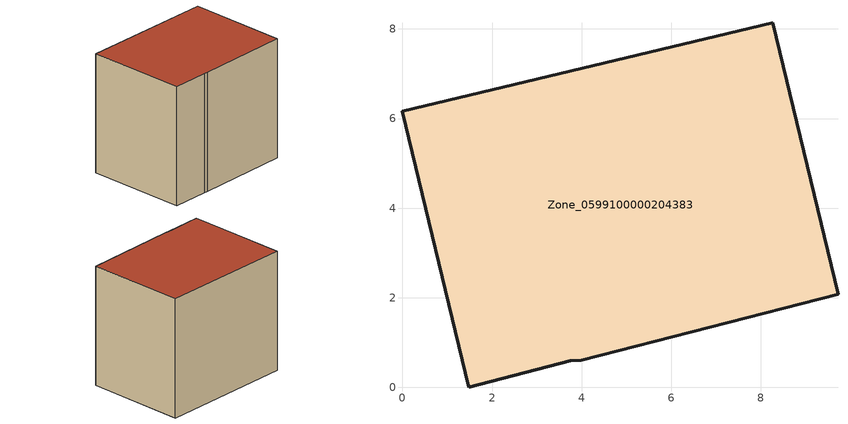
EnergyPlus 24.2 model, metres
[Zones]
Zone_0599100000204383
 floor ground (C_G): 9.72,2.08 3.99,0.61 3.75,0.59 1.48,0 0,6.16 8.26,8.14 z0
 wall outside (C_F): 9.72,2.08 8.26,8.14 0,6.16 1.48,0 3.75,0.59 3.99,0.61 9.72,2.08 z0:7.59
 roof outside (C_R): 3.99,0.61 9.72,2.08 8.26,8.14 0,6.16 1.48,0 3.75,0.59 z7.59
[BUILDING]
Pand.0599100000204383: North Axis=0; Terrain=City; Loads Convergence Tolerance Value=0.04; Temperature Convergence Tolerance Value=0.4; Solar Distribution=FullExterior; Maximum Number of Warmup Days=25; Minimum Number of Warmup Days=1
[Site:Location]
Rotterdam.The.Hague.AP_ZH_NLD Design_Conditions: Latitude=51.96; Longitude=4.45; Time Zone=1; Elevation=-4.5
[SITE:GROUNDTEMPERATURE:BUILDINGSURFACE]
18, 18, 18, 18, 18, 18, 18, 18, 18, 18, 18, 18
[MATERIAL] Thermal Absorptance=0.9; Solar Absorptance=0.7; Visible Absorptance=0.7
Name | Roughness | Thickness | Conductivity | Density | Specific Heat
G.TC.1965-1974 | MediumSmooth | 0.15 | 0.882353 | 540 | 1210
F.TC.1965-1974 | Rough | 0.3 | 0.697674 | 1920 | 840
R.TC.1965-1974 | MediumRough | 0.2 | 0.232558 | 1500 | 1000
[CONSTRUCTION]
C_G: G.TC.1965-1974
C_F: F.TC.1965-1974
C_R: R.TC.1965-1974
[ZONE]
Zone_0599100000204383: Type=1; Multiplier=1; Ceiling Height=Autocalculate; Volume=Autocalculate; Floor Area=autocalculate; Part of Total Floor Area=Yes
[ZONEINFILTRATION:DESIGNFLOWRATE]
Infil_Zone_0599100000204383: Zone or ZoneList or Space or SpaceList=Zone_0599100000204383; Schedule=AlwaysOn; Design Flow Rate Calculation Method=Flow/Area; Flow Rate per Floor Area=0.003; Constant Term Coefficient=1; Temperature Term Coefficient=0; Velocity Term Coefficient=0; Velocity Squared Term Coefficient=0
[HVACTEMPLATE:ZONE:IDEALLOADSAIRSYSTEM]
Zone_0599100000204383: Maximum Heating Supply Air Temperature=50; Minimum Cooling Supply Air Temperature=13; Maximum Heating Supply Air Humidity Ratio=0.0156; Minimum Cooling Supply Air Humidity Ratio=0.0077; Heating Limit=NoLimit; Cooling Limit=NoLimit; Dehumidification Control Type=ConstantSensibleHeatRatio; Cooling Sensible Heat Ratio=0.7; Dehumidification Setpoint=60; Humidification Control Type=None; Humidification Setpoint=30; Outdoor Air Method=None; Outdoor Air Flow Rate per Person=0.00944; Outdoor Air Flow Rate per Zone Floor Area=0; Outdoor Air Flow Rate per Zone=0; Demand Controlled Ventilation Type=None; Outdoor Air Economizer Type=NoEconomizer; Heat Recovery Type=None; Sensible Heat Recovery Effectiveness=0.7; Latent Heat Recovery Effectiveness=0.65
[ZONECONTROL:THERMOSTAT]
ThermostatControl_Zone_0599100000204383: Zone or ZoneList=Zone_0599100000204383; Control Type Schedule=DualSetpointControlType; Control 1=Thermostat_Zone_0599100000204383; Temperature Difference Between Cutout And Setpoint=0
[THERMOSTATSETPOINT:DUALSETPOINT]
Thermostat_Zone_0599100000204383: Heating Setpoint Temperature Schedule=HeatingSetpoint_Zone_0599100000204383; Cooling Setpoint Temperature Schedule=CoolingSetpoint_Zone_0599100000204383
[SCHEDULE:COMPACT]
HeatingSetpoint_Zone_0599100000204383: Through: 12/31, For: AllDays, Until: 24:00, 21
CoolingSetpoint_Zone_0599100000204383: Through: 12/31, For: AllDays, Until: 24:00, 24
DualSetpointControlType: Through: 12/31, For: AllDays, Until: 24:00, 4
AlwaysOn: Through: 12/31, For: AllDays, Until: 24:00, 1
